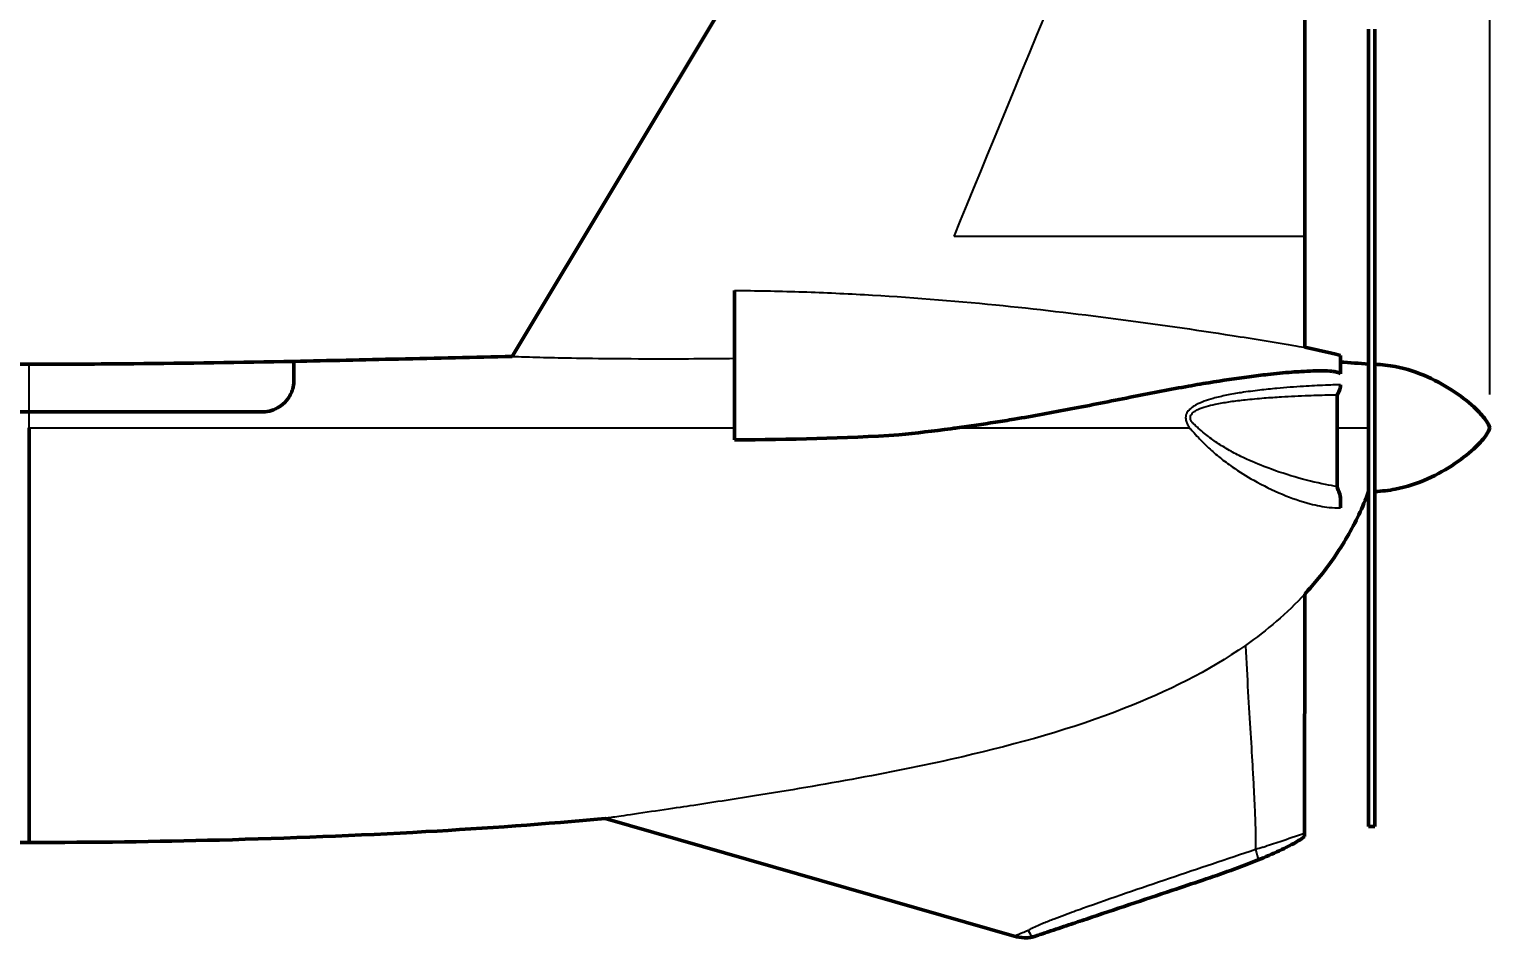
# Model space of a CAD drawing. Header units: inches. Extents: x -35.3 to 25, y 1.9 to 19.6.
# Drawn here: x 18.92 to 25.02, y 10.1 to 13.9 of the extents above; entities that cross this region are included whole.
import ezdxf

# ---------------------------------------------------------------- set-up
doc = ezdxf.new("R2010")
doc.units = ezdxf.units.IN
doc.header["$LTSCALE"] = 0.75
doc.header["$MEASUREMENT"] = 0
for name, color, linetype, lineweight in [('Dimensions', 7, 'Continuous', 25), ('Visible', 7, 'Continuous', 50), ('Visible Narrow', 7, 'Continuous', 25)]:
    doc.layers.add(name, color=color, linetype=linetype, lineweight=lineweight)
doc.styles.get("Standard").update_dxf_attribs({"font": 'arial.ttf'})
doc.dimstyles.get("Standard").update_dxf_attribs({"dimtxt": 0.24, "dimasz": 0.24, "dimexe": 0.14, "dimexo": 0.14, "dimgap": 0.1, "dimtad": 0, "dimtih": 1, "dimtoh": 1, "dimlfac": 0.083333, "dimzin": 12, "dimdsep": 46, "dimtxsty": 'Standard', "dimcen": 0, "dimclrd": 256, "dimclre": 256, "dimclrt": 256, "dimazin": 3, "dimtp": 0.01, "dimtm": 0.01, "dimtfac": 1, "dimtofl": 0, "dimtmove": 0, "dimatfit": 3, "dimfxl": 1, "dimtolj": 1, "dimtzin": 12, "dimarcsym": 1})

# ---------------------------------------------------------------- blocks, each defined once
blk = doc.blocks.new('*D7')
at = {"layer": 'Defpoints', "color": 0, "transparency": 16777216}
for p in [(25.022089, 16.348685), (25.022089, 12.229037), (9.022089, 11.495704)]:
    blk.add_point(p, dxfattribs=at)
at = {"layer": 'Dimensions', "lineweight": -2, "transparency": 16777216}
for p, q in [((9.022089, 11.635704), (9.022089, 16.488685)), ((25.022089, 12.369037), (25.022089, 16.488685)), ((9.262089, 16.348685), (17.264115, 16.348685)), ((24.782089, 16.348685), (17.78286, 16.348685))]:
    blk.add_line(p, q, dxfattribs=at)
at = {"layer": 'Dimensions', "transparency": 16777216}
for points in [[(9.262089, 16.388685), (9.262089, 16.308685), (9.022089, 16.348685)], [(24.782089, 16.388685), (24.782089, 16.308685), (25.022089, 16.348685)]]:
    blk.add_solid(points, dxfattribs=at)
at = {"layer": 'Dimensions', "transparency": 16777216, "insert": (17.523488, 16.348685), "char_height": 0.24, "attachment_point": 5}
blk.add_mtext('\\A1;12', dxfattribs=at)

msp = doc.modelspace()

# ---------------------------------------------------------------- linework, layer by layer
at = {"layer": 'Visible', "extrusion": (-1, 2e-16, 0)}
for p, q in [((20.9348, 12.528), (22.9154, 15.829)), ((24.2488, 13.029, 0.0038), (24.2488, 15.2957, 0.0021)), ((24.2488, 12.5649, 0.0041), (24.2488, 13.029, 0.0038)), ((17.3554, 12.4957), (18.9154, 12.4957)), ((18.9154, 12.2957, 0.6), (17.4888, 12.2957, 0.6)), ((18.9154, 12.2957, 0.6), (17.4888, 12.2957, 0.6)), ((24.2487, 11.5345, 0.0038), (24.2475, 10.5346, 0.0017)), ((23.0332, 10.1041, 0), (21.3234, 10.5962, 0)), ((24.5154, 10.5624), (24.5421, 10.5624)), ((18.0242, 10.4957), (18.9154, 10.4957))]:
    msp.add_line(p, q, dxfattribs=at)
for centre, radius, start, end in [((-12.229, 0, -24.5154), 1.6667, 0, 180), ((-12.1793, 0.0064, -21.8641), 0.6497, 90, 163.91805), ((-12.0612, -0.1126, -24.3974), 0.4842, 144.33895, 166.56015), ((-11.4957, 0, -18.9154), 1, 0, 137.16657)]:
    msp.add_arc(centre, radius, start, end, dxfattribs=at)
at = {"layer": 'Visible', "extrusion": (1, -2e-16, 0)}
for centre, radius, start, end in [((12.229, 0, 24.5421), 1.6667, 0, 180), ((12.1716, 0.2859, 24.3838), 0.198, 7.40092, 161.64371), ((12.1716, 0.2859, 24.3974), 0.2384, 188.26573, 191.23502)]:
    msp.add_arc(centre, radius, start, end, dxfattribs=at)
at = {"layer": 'Visible'}
for points, knots in [([(20.0221, 12.5072), (20.1679, 12.5102), (20.3137, 12.5135), (20.6179, 12.5206), (20.7764, 12.5244), (20.9348, 12.528)], [0, 0, 0, 0, 10.000016, 10.000016, 20.870316, 20.870316, 20.870316, 20.870316]), ([(18.9154, 12.4957), (19.0612, 12.4953), (19.2071, 12.4958), (19.576, 12.4991), (19.799, 12.5027), (20.0221, 12.5072)], [0, 0, 0, 0, 10.000188, 10.000188, 25.300208, 25.300208, 25.300208, 25.300208]), ([(24.3974, 12.4547, 0.1698), (24.3946, 12.4571, 0.1666), (24.3908, 12.4591, 0.1641), (24.3864, 12.4607, 0.1625), (24.3809, 12.4626, 0.1604), (24.3746, 12.4639, 0.1596), (24.3684, 12.4648, 0.1593), (24.364, 12.4654, 0.1592), (24.3593, 12.4659, 0.1593), (24.3543, 12.4663, 0.1597), (24.3387, 12.4675, 0.161), (24.3207, 12.4677, 0.1646), (24.3043, 12.4674, 0.1685), (24.2977, 12.4674, 0.1701), (24.291, 12.4672, 0.1718), (24.2841, 12.467, 0.1736), (24.2674, 12.4665, 0.1781), (24.2502, 12.4656, 0.1831), (24.2337, 12.4646, 0.1882), (24.2202, 12.4638, 0.1923), (24.2076, 12.4629, 0.1963), (24.1946, 12.4619, 0.2005), (24.1615, 12.4594, 0.2112), (24.1275, 12.4561, 0.2228), (24.0942, 12.4525, 0.2343), (24.0678, 12.4496, 0.2435), (24.0418, 12.4464, 0.2526), (24.0156, 12.443, 0.2618), (23.9602, 12.4358, 0.2813), (23.9046, 12.4274, 0.301), (23.8477, 12.418, 0.3208), (23.8153, 12.4127, 0.3321), (23.7823, 12.4069, 0.3434), (23.7497, 12.4011, 0.3544), (23.6724, 12.3872, 0.3804), (23.5959, 12.3723, 0.4051), (23.5183, 12.3569, 0.4282), (23.4773, 12.3488, 0.4405), (23.436, 12.3406, 0.4523), (23.3942, 12.3323, 0.4637), (23.3533, 12.3243, 0.4749), (23.3118, 12.3161, 0.4857), (23.2705, 12.3082, 0.4958), (23.1922, 12.2932, 0.5152), (23.1138, 12.2788, 0.5325), (23.0341, 12.2654, 0.5481), (23.0077, 12.261, 0.5533), (22.9811, 12.2567, 0.5583), (22.9549, 12.2525, 0.563), (22.902, 12.2442, 0.5725), (22.8498, 12.2365, 0.5811), (22.7946, 12.229, 0.5894)], [-47.069084, -47.069084, -47.069084, -47.069084, -46.6113, -46.6113, -46.6113, -46.033905, -46.033905, -46.033905, -45.615965, -45.615965, -45.615965, -44.311574, -44.311574, -44.311574, -43.792819, -43.792819, -43.792819, -42.52796, -42.52796, -42.52796, -41.486171, -41.486171, -41.486171, -38.832915, -38.832915, -38.832915, -36.728651, -36.728651, -36.728651, -32.273787, -32.273787, -32.273787, -29.734214, -29.734214, -29.734214, -23.717368, -23.717368, -23.717368, -20.536275, -20.536275, -20.536275, -17.434551, -17.434551, -17.434551, -11.550691, -11.550691, -11.550691, -9.603361, -9.603361, -9.603361, -5.66683, -5.66683, -5.66683, -5.66683]), ([(25.0221, 12.229), (25.0191, 12.2379), (25.0144, 12.2472), (24.9977, 12.2731), (24.9828, 12.2903), (24.9404, 12.3312), (24.9104, 12.3553), (24.8419, 12.4015), (24.8033, 12.4236), (24.7198, 12.4608), (24.6748, 12.4759), (24.5997, 12.4904), (24.5714, 12.4939), (24.5421, 12.4951)], [-1, -1, -1, -1, -0.9045117, -0.9045117, -0.7490964, -0.7490964, -0.5490964, -0.5490964, -0.3490964, -0.3490964, -0.1490964, -0.1490964, -0.0344749, -0.0344749, -0.0344749, -0.0344749]), ([(20.0221, 12.429, 0.3775), (20.0221, 12.4195, 0.3994), (20.0211, 12.4096, 0.4199), (20.0148, 12.382, 0.4721), (20.0074, 12.3655, 0.4988), (19.9894, 12.3407, 0.5361), (19.9797, 12.3303, 0.5505), (19.9584, 12.3148, 0.5713), (19.9481, 12.309, 0.5788), (19.9256, 12.3004, 0.5899), (19.9138, 12.2975, 0.5935), (19.8972, 12.2959, 0.5957), (19.893, 12.2957, 0.596), (19.8888, 12.2957, 0.596)], [-22.267519, -22.267519, -22.267519, -22.267519, -21.400667, -21.400667, -19.925094, -19.925094, -18.878948, -18.878948, -18.127816, -18.127816, -17.428348, -17.428348, -17.188892, -17.188892, -17.188892, -17.188892]), ([(20.0221, 12.429, 0.3775), (20.0221, 12.4195, 0.3994), (20.0211, 12.4096, 0.4199), (20.0148, 12.382, 0.4721), (20.0074, 12.3655, 0.4988), (19.9894, 12.3407, 0.5361), (19.9797, 12.3303, 0.5505), (19.9584, 12.3148, 0.5713), (19.9481, 12.309, 0.5788), (19.9256, 12.3004, 0.5899), (19.9138, 12.2975, 0.5935), (19.8972, 12.2959, 0.5957), (19.893, 12.2957, 0.596), (19.8888, 12.2957, 0.596)], [-22.267519, -22.267519, -22.267519, -22.267519, -21.400667, -21.400667, -19.925094, -19.925094, -18.878948, -18.878948, -18.127816, -18.127816, -17.428348, -17.428348, -17.188892, -17.188892, -17.188892, -17.188892]), ([(24.3974, 12.4037, 0.2311), (24.3974, 12.3992, 0.2361), (24.3967, 12.3946, 0.242), (24.3934, 12.3846, 0.2581), (24.3907, 12.38, 0.2678), (24.3863, 12.3731, 0.2865), (24.3838, 12.3697, 0.2981), (24.3838, 12.368, 0.3114)], [-2.68632, -2.68632, -2.68632, -2.68632, -1.901361, -1.901361, -0.916675, -0.916675, 0, 0, 0, 0]), ([(24.3974, 12.4036, 0.2307), (24.3974, 12.4012, 0.2329), (24.3972, 12.3988, 0.2351), (24.3956, 12.3879, 0.2449), (24.3921, 12.3795, 0.2522), (24.3858, 12.3707, 0.26), (24.3848, 12.3695, 0.2611), (24.3838, 12.3683, 0.2622)], [-3.909553, -3.909553, -3.909553, -3.909553, -3.688731, -3.688731, -2.910473, -2.910473, -2.781268, -2.781268, -2.781268, -2.781268]), ([(22.7946, 12.229, 0.5894), (22.7861, 12.2279, 0.5906), (22.7776, 12.2268, 0.5919), (22.6966, 12.216, 0.6036), (22.6248, 12.2071, 0.6126), (22.5518, 12.1996, 0.6203)], [-5.66683, -5.66683, -5.66683, -5.66683, -5.063049, -5.063049, -0.000001, -0.000001, -0.000001, -0.000001]), ([(25.0221, 12.229), (25.0191, 12.2202), (25.0144, 12.2108), (24.9977, 12.185), (24.9828, 12.1678), (24.9404, 12.1269), (24.9104, 12.1028), (24.8419, 12.0565), (24.8033, 12.0345), (24.7198, 11.9972), (24.6748, 11.9822), (24.5997, 11.9676), (24.5714, 11.9642), (24.5421, 11.9629)], [-1, -1, -1, -1, -0.9045117, -0.9045117, -0.7490964, -0.7490964, -0.5490964, -0.5490964, -0.3490964, -0.3490964, -0.1490964, -0.1490964, -0.0344749, -0.0344749, -0.0344749, -0.0344749]), ([(24.3838, 11.9836, 0.3483), (24.3838, 11.9801, 0.3375), (24.3851, 11.9755, 0.3255), (24.3909, 11.9622, 0.296), (24.3945, 11.9547, 0.2806), (24.3969, 11.9432, 0.262), (24.3974, 11.9396, 0.2566), (24.3974, 11.9356, 0.2516)], [-4.085385, -4.085385, -4.085385, -4.085385, -2.720393, -2.720393, -1.632102, -1.632102, -1.204304, -1.204304, -1.204304, -1.204304]), ([(24.5154, 11.9624), (24.491, 11.8971), (24.461, 11.8338), (24.3908, 11.7126), (24.3503, 11.6546), (24.2875, 11.5776), (24.2684, 11.5558), (24.2487, 11.5345)], [0, 0, 0, 0, 4.775892, 4.775892, 9.60049, 9.60049, 11.588896, 11.588896, 11.588896, 11.588896]), ([(24.3883, 11.9681, 0.2625), (24.3888, 11.9674, 0.2618), (24.3893, 11.9666, 0.261), (24.3933, 11.9598, 0.2547), (24.3958, 11.953, 0.2491), (24.3972, 11.943, 0.2425), (24.3974, 11.9404, 0.2409), (24.3974, 11.9377, 0.2394)], [-8.1695477, -8.1695477, -8.1695477, -8.1695477, -8.0955727, -8.0955727, -7.5082287, -7.5082287, -7.3068943, -7.3068943, -7.3068943, -7.3068943]), ([(21.3234, 10.5962), (21.0738, 10.573), (20.8238, 10.5551), (20.2862, 10.5247), (19.9986, 10.5133), (19.4458, 10.4991), (19.1806, 10.4957), (18.9154, 10.4957)], [83.177485, 83.177485, 83.177485, 83.177485, 100.364559, 100.364559, 120.101581, 120.101581, 138.287704, 138.287704, 138.287704, 138.287704]), ([(23.0992, 10.0984, 0), (23.0992, 10.0984, 0), (23.0992, 10.0984, 0), (23.0991, 10.0984, 0), (23.0991, 10.0984, 0), (23.0989, 10.0983, 0), (23.0987, 10.0983, 0), (23.0978, 10.0982, 0), (23.0969, 10.0981, 0), (23.0897, 10.0974, 0), (23.0832, 10.0973, 0), (23.0621, 10.098, 0), (23.0473, 10.1001, 0), (23.0332, 10.1041, 0)], [0.000002, 0.000002, 0.000002, 0.000002, 0.000098, 0.000098, 0.003223, 0.003223, 0.013812, 0.013812, 0.070294, 0.070294, 0.512699, 0.512699, 1.521088, 1.521088, 1.521088, 1.521088]), ([(23.1156, 10.102, 0), (23.1152, 10.1018, 0.0001), (23.1147, 10.1017, 0.0002), (23.1134, 10.1013, 0.0004), (23.1125, 10.101, 0.0005), (23.1112, 10.1007, 0.0007), (23.1109, 10.1006, 0.0007), (23.1088, 10.1, 0.001), (23.1069, 10.0996, 0.0011), (23.1036, 10.099, 0.0013), (23.1022, 10.0988, 0.0013), (23.1004, 10.0985, 0.0011), (23.1001, 10.0985, 0.0011), (23.0996, 10.0984, 0.0009), (23.0995, 10.0984, 0.0009), (23.0993, 10.0984, 0.0007), (23.0993, 10.0984, 0.0007), (23.0992, 10.0984, 0.0007), (23.0992, 10.0984, 0.0006), (23.0992, 10.0984, 0.0005), (23.0992, 10.0984, 0.0005), (23.0992, 10.0984, 0.0004), (23.0992, 10.0984, 0.0004), (23.0992, 10.0984, 0.0004)], [0, 0, 0, 0, 0.0320277, 0.0320277, 0.0976646, 0.0976646, 0.1195377, 0.1195377, 0.2507026, 0.2507026, 0.3491199, 0.3491199, 0.3741115, 0.3741115, 0.3840057, 0.3840057, 0.3867557, 0.3867557, 0.3895196, 0.3895196, 0.3922808, 0.3922808, 0.394307, 0.394307, 0.394307, 0.394307]), ([(23.1156, 10.102, 0), (23.1152, 10.1018, -0.0001), (23.1147, 10.1017, -0.0002), (23.1134, 10.1013, -0.0004), (23.1125, 10.101, -0.0005), (23.1112, 10.1007, -0.0007), (23.1109, 10.1006, -0.0007), (23.1088, 10.1, -0.001), (23.1069, 10.0996, -0.0011), (23.1036, 10.099, -0.0013), (23.1022, 10.0988, -0.0013), (23.1004, 10.0985, -0.0011), (23.1001, 10.0985, -0.0011), (23.0996, 10.0984, -0.0009), (23.0995, 10.0984, -0.0009), (23.0993, 10.0984, -0.0007), (23.0993, 10.0984, -0.0007), (23.0992, 10.0984, -0.0007), (23.0992, 10.0984, -0.0006), (23.0992, 10.0984, -0.0006), (23.0992, 10.0984, -0.0005), (23.0992, 10.0984, -0.0005)], [0, 0, 0, 0, 0.0320279, 0.0320279, 0.0976646, 0.0976646, 0.1195377, 0.1195377, 0.2507026, 0.2507026, 0.3491198, 0.3491198, 0.3741115, 0.3741115, 0.3840057, 0.3840057, 0.3867556, 0.3867556, 0.3895196, 0.3895196, 0.3906495, 0.3906495, 0.3906495, 0.3906495])]:
    msp.add_open_spline(points, degree=3, knots=knots, dxfattribs=at)
for points in [[(24.2488, 12.566), (24.2983, 12.5551), (24.3479, 12.5438), (24.3974, 12.5322)], [(24.3974, 12.5043), (24.4368, 12.5016), (24.4761, 12.4987), (24.5154, 12.4957)]]:
    msp.add_open_spline(points, degree=3, dxfattribs=at)
at = {"layer": 'Visible', "extrusion": (1, 7.369e-13, 2.09e-14)}
msp.add_open_spline([(20.0221, 12.5072), (20.0221, 12.5072, 0.01), (20.0221, 12.5071, 0.02), (20.0221, 12.503, 0.1497), (20.0221, 12.4767, 0.268), (20.0221, 12.429, 0.3775)], degree=3, knots=[-9.002713, -9.002713, -9.002713, -9.002713, -8.317161, -8.317161, -0.124512, -0.124512, -0.124512, -0.124512], dxfattribs=at)
msp.add_open_spline([(20.0221, 12.5072), (20.0221, 12.5072, 0.01), (20.0221, 12.5071, 0.02), (20.0221, 12.503, 0.1497), (20.0221, 12.4767, 0.268), (20.0221, 12.429, 0.3775)], degree=3, knots=[-9.002713, -9.002713, -9.002713, -9.002713, -8.317161, -8.317161, -0.124512, -0.124512, -0.124512, -0.124512], dxfattribs=at)
at = {"layer": 'Visible', "extrusion": (1, 9.2122e-12, 9.4721e-12)}
msp.add_open_spline([(24.3974, 12.4037, 0.2311), (24.3974, 12.4056, 0.229), (24.3974, 12.4076, 0.2269), (24.3974, 12.4096, 0.2249)], degree=3, dxfattribs=at)
at = {"layer": 'Visible', "extrusion": (0, 1, 0)}
msp.add_open_spline([(19.8888, 12.2957, 0.596), (19.5556, 12.2957, 0.6006), (19.2482, 12.2957, 0.6028), (18.9154, 12.2957, 0.6)], degree=3, dxfattribs=at)
msp.add_open_spline([(19.8888, 12.2957, 0.596), (19.5556, 12.2957, 0.6006), (19.2482, 12.2957, 0.6028), (18.9154, 12.2957, 0.6)], degree=3, dxfattribs=at)
at = {"layer": 'Visible', "extrusion": (0, -0.870268, -0.492579)}
msp.add_open_spline([(21.8641, 12.1793, 0.6562), (22.0934, 12.1793, 0.6562), (22.3226, 12.1861, 0.6442), (22.5518, 12.1996, 0.6203)], degree=3, dxfattribs=at)
at = {"layer": 'Visible', "extrusion": (1, 1.958e-13, -3.05e-13)}
msp.add_open_spline([(24.3974, 11.8952, 0.214), (24.3974, 11.9096, 0.2232), (24.3974, 11.9223, 0.2354), (24.3974, 11.934, 0.2496), (24.3974, 11.9348, 0.2506), (24.3974, 11.9356, 0.2516)], degree=3, knots=[0, 0, 0, 0, 1.169762, 1.169762, 1.259828, 1.259828, 1.259828, 1.259828], dxfattribs=at)
at = {"layer": 'Visible', "extrusion": (4.00517e-10, -8.74135e-10, -1)}
msp.add_open_spline([(24.0538, 10.4228, 0), (24.0831, 10.4347, 0), (24.1135, 10.4477, 0), (24.1679, 10.4731, 0), (24.1986, 10.4884, 0), (24.2305, 10.5082, 0), (24.24, 10.5145, 0), (24.2475, 10.5209, 0)], degree=3, knots=[0, 0, 0, 0, 2.169713, 2.169713, 4.123435, 4.123435, 4.764429, 4.764429, 4.764429, 4.764429], dxfattribs=at)
at = {"layer": 'Visible', "extrusion": (0.999999, -0.001263, 4.97512e-10)}
msp.add_open_spline([(24.2475, 10.5209, 0), (24.2475, 10.5254, 0.0011), (24.2475, 10.53, 0.0016), (24.2475, 10.5346, 0.0017)], degree=3, dxfattribs=at)
at = {"layer": 'Visible', "extrusion": (-1.23025e-09, 3.39026e-09, -1)}
msp.add_open_spline([(23.8219, 10.3383, 0), (23.8221, 10.3384, 0), (23.8222, 10.3384, 0), (23.8985, 10.364, 0), (23.9803, 10.3929, 0), (24.0538, 10.4228, 0)], degree=3, knots=[-0.013826, -0.013826, -0.013826, -0.013826, 0, 0, 5.504042, 5.504042, 5.504042, 5.504042], dxfattribs=at)
at = {"layer": 'Visible', "extrusion": (0.317305, -0.948324, 2.2917e-12)}
msp.add_open_spline([(23.1156, 10.102, 0), (23.1201, 10.1035, 0.0013), (23.1246, 10.105, 0.0025), (23.1368, 10.1091, 0.0056), (23.1446, 10.1117, 0.0072), (23.1603, 10.117, 0.0101), (23.1682, 10.1196, 0.0115), (23.1903, 10.127, 0.0148), (23.2046, 10.1318, 0.0165), (23.2334, 10.1414, 0.0194), (23.2478, 10.1462, 0.0205), (23.2867, 10.1592, 0.023), (23.3112, 10.1674, 0.024), (23.3955, 10.1957, 0.0259), (23.4554, 10.2157, 0.0247), (23.5752, 10.2558, 0.0197), (23.635, 10.2758, 0.0158), (23.7372, 10.31, 0.0078), (23.7795, 10.3241, 0.0041), (23.8219, 10.3383, 0)], degree=3, knots=[0.597014, 0.597014, 0.597014, 0.597014, 0.932651, 0.932651, 1.508454, 1.508454, 2.084257, 2.084257, 3.126386, 3.126386, 4.168515, 4.168515, 5.934532, 5.934532, 10.267159, 10.267159, 14.599792, 14.599792, 17.668883, 17.668883, 17.668883, 17.668883], dxfattribs=at)
at = {"layer": 'Visible Narrow', "extrusion": (-1, 2e-16, 0)}
for start, end in [(143.1301, 180), (137.16657, 143.1301)]:
    msp.add_arc((-11.4957, 0, -18.9154), 1, start, end, dxfattribs=at)
at = {"layer": 'Visible Narrow', "extrusion": (0.94191, 0.315159, -0.116103)}
msp.add_arc((2.2986, 3.0068, 25.9413), 0.0533, 92.53805, 151.33321, dxfattribs=at)
at = {"layer": 'Visible Narrow', "extrusion": (0.924678, -0.38075, 2.25009e-11)}
msp.add_open_spline([(22.7821, 13.029, 0.1569), (23.0736, 13.7369, 0.1292), (23.4232, 14.586, 0.0952), (23.7154, 15.2957, 0.0641)], degree=3, dxfattribs=at)
at = {"layer": 'Visible Narrow', "extrusion": (0, 1, 0)}
for points, degree, knots in [([(24.2488, 13.029, 0.0038), (24.2428, 13.029, 0.0046), (24.2053, 13.029, 0.0099), (24.1012, 13.029, 0.024), (24.0542, 13.029, 0.0301), (23.8768, 13.029, 0.0527), (23.7533, 13.029, 0.0672), (23.3626, 13.029, 0.1103), (23.0615, 13.029, 0.1385), (22.7821, 13.029, 0.1569)], 3, [-35.138362, -35.138362, -35.138362, -35.138362, -31.143601, -31.143601, -27.587924, -27.587924, -19.243708, -19.243708, -0.050098, -0.050098, -0.050098, -0.050098]), ([(18.9154, 12.229, 0.6799), (19.0243, 12.229, 0.6799), (19.2421, 12.229, 0.679), (19.5686, 12.229, 0.6751), (20.0048, 12.229, 0.6656), (20.5572, 12.229, 0.6509), (21.0396, 12.229, 0.6394), (21.4176, 12.229, 0.632), (21.6836, 12.229, 0.6269), (21.8329, 12.229, 0.6237), (21.8641, 12.229, 0.623)], 5, [0, 0, 0, 0, 0, 0, 0.1, 0.2, 0.3, 0.4, 0.5, 0.526365, 0.526365, 0.526365, 0.526365, 0.526365, 0.526365]), ([(22.7946, 12.229, 0.5894), (22.8147, 12.229, 0.5882), (22.9529, 12.229, 0.5796), (23.1523, 12.229, 0.5645), (23.3487, 12.229, 0.5446), (23.5406, 12.229, 0.5186), (23.7087, 12.229, 0.4895), (23.7664, 12.229, 0.4786)], 5, [0.6829644, 0.6829644, 0.6829644, 0.6829644, 0.6829644, 0.6829644, 0.7, 0.8, 0.8529799, 0.8529799, 0.8529799, 0.8529799, 0.8529799, 0.8529799])]:
    msp.add_open_spline(points, degree=degree, knots=knots, dxfattribs=at)
at = {"layer": 'Visible Narrow'}
for points, degree, knots in [([(21.8641, 12.8036, 0.1864), (21.9534, 12.8029, 0.1891), (22.0435, 12.8011, 0.1896), (22.2241, 12.7953, 0.1876), (22.3161, 12.7912, 0.1849), (22.5902, 12.7759, 0.1736), (22.7741, 12.7613, 0.1615), (23.2875, 12.7104, 0.1202), (23.6342, 12.6638, 0.0834), (24.0331, 12.6017, 0.0334), (24.1248, 12.5868, 0.0213), (24.2303, 12.5682, 0.0067), (24.2441, 12.5657, 0.0048), (24.2488, 12.5649, 0.0041)], 3, [-12.457983, -12.457983, -12.457983, -12.457983, -11.093569, -11.093569, -9.690322, -9.690322, -6.881161, -6.881161, -1.783795, -1.783795, -0.326337, -0.326337, 0, 0, 0, 0]), ([(20.9348, 12.528), (20.9348, 12.528, 0.0054), (20.9356, 12.528, 0.0108), (20.94, 12.5278, 0.0249), (20.9449, 12.5276, 0.033), (20.9624, 12.527, 0.0544), (20.9804, 12.5264, 0.0682), (21.043, 12.5245, 0.101), (21.0874, 12.5233, 0.1156), (21.2196, 12.5204, 0.1516), (21.3504, 12.5183, 0.1732), (21.6359, 12.5179, 0.1942), (21.7504, 12.5186, 0.198), (21.8641, 12.5198, 0.1989)], 3, [42.000428, 42.000428, 42.000428, 42.000428, 42.405068, 42.405068, 43.096936, 43.096936, 44.451044, 44.451044, 46.316417, 46.316417, 50.690759, 50.690759, 53.414967, 53.414967, 53.414967, 53.414967]), ([(24.5421, 12.4951), (24.5674, 12.494), (24.6221, 12.4887), (24.7023, 12.4707), (24.8016, 12.4292), (24.9085, 12.3612), (24.9747, 12.303), (25.0064, 12.2637), (25.0184, 12.2401), (25.0221, 12.229)], 5, [0.0344749, 0.0344749, 0.0344749, 0.0344749, 0.0344749, 0.0344749, 0.2, 0.4, 0.6, 0.8, 1, 1, 1, 1, 1, 1]), ([(24.3974, 12.4096, 0.2249), (24.3765, 12.4089, 0.2306), (24.3555, 12.4081, 0.2362), (24.3043, 12.4059, 0.25), (24.2739, 12.4043, 0.2582), (24.2063, 12.4001, 0.2767), (24.1691, 12.3974, 0.2871), (24.1079, 12.3918, 0.3045), (24.084, 12.3894, 0.3114), (24.034, 12.3836, 0.3263), (24.008, 12.3802, 0.3342), (23.9615, 12.373, 0.3491), (23.9409, 12.3694, 0.3559), (23.9021, 12.3615, 0.3694), (23.8835, 12.3573, 0.3762), (23.8528, 12.3488, 0.3883), (23.8403, 12.3449, 0.3935), (23.8156, 12.3358, 0.4047), (23.8035, 12.3306, 0.4106), (23.7849, 12.3203, 0.4212), (23.7779, 12.3156, 0.4257), (23.7666, 12.3061, 0.4341), (23.7621, 12.3014, 0.438), (23.7544, 12.2901, 0.4466), (23.7517, 12.2834, 0.4513), (23.75, 12.2701, 0.4595), (23.7505, 12.2635, 0.4632), (23.7536, 12.2522, 0.4689), (23.7556, 12.2474, 0.4712), (23.7604, 12.238, 0.4752), (23.7632, 12.2335, 0.477), (23.7664, 12.229, 0.4786)], 3, [2.823907, 2.823907, 2.823907, 2.823907, 4.328366, 4.328366, 6.512645, 6.512645, 9.203609, 9.203609, 10.939854, 10.939854, 12.848141, 12.848141, 14.383531, 14.383531, 15.780815, 15.780815, 16.769827, 16.769827, 17.81343, 17.81343, 18.507416, 18.507416, 19.087086, 19.087086, 19.769375, 19.769375, 20.372856, 20.372856, 20.832523, 20.832523, 21.266088, 21.266088, 21.266088, 21.266088]), ([(24.3838, 11.9836, 0.3483), (24.3679, 11.9861, 0.3558), (24.3518, 11.989, 0.363), (24.2937, 12.0006, 0.3878), (24.2504, 12.0114, 0.4038), (24.1635, 12.0367, 0.4321), (24.1199, 12.0514, 0.4445), (24.0775, 12.0679, 0.4546), (24.045, 12.0805, 0.4624), (24.0127, 12.0945, 0.469), (23.9628, 12.119, 0.4771), (23.9444, 12.1287, 0.4795), (23.9091, 12.1491, 0.4829), (23.8921, 12.1598, 0.4839), (23.8597, 12.1821, 0.484), (23.8443, 12.1938, 0.4831), (23.8206, 12.2132, 0.4797), (23.8119, 12.2207, 0.4779), (23.7983, 12.2326, 0.4744), (23.7934, 12.237, 0.4729), (23.7884, 12.2413, 0.4713), (23.785, 12.2443, 0.4702), (23.782, 12.2474, 0.4689), (23.7765, 12.2539, 0.4661), (23.7743, 12.2574, 0.4644), (23.7706, 12.2654, 0.4604), (23.7697, 12.2701, 0.4578), (23.7708, 12.2797, 0.4519), (23.7732, 12.2846, 0.4486), (23.7804, 12.2928, 0.4426), (23.7847, 12.2962, 0.4399), (23.7956, 12.3031, 0.434), (23.8025, 12.3065, 0.431), (23.8209, 12.314, 0.4237), (23.8329, 12.3178, 0.4196), (23.8575, 12.3243, 0.4121), (23.87, 12.3271, 0.4086), (23.9007, 12.3332, 0.4005), (23.9193, 12.3363, 0.396), (23.9583, 12.3419, 0.3871), (23.979, 12.3444, 0.3827), (24.0258, 12.3495, 0.3731), (24.0521, 12.3519, 0.368), (24.1025, 12.3559, 0.3586), (24.1266, 12.3575, 0.3542), (24.1884, 12.3613, 0.3433), (24.2261, 12.3631, 0.337), (24.2945, 12.3657, 0.3257), (24.3252, 12.3666, 0.3207), (24.3652, 12.3676, 0.3143), (24.3745, 12.3678, 0.3129), (24.3838, 12.368, 0.3114)], 3, [-39.56199, -39.56199, -39.56199, -39.56199, -38.154875, -38.154875, -34.48963, -34.48963, -30.824378, -30.824378, -30.824378, -28.026167, -28.026167, -26.336146, -26.336146, -24.646125, -24.646125, -22.956103, -22.956103, -21.894313, -21.894313, -21.266088, -21.266088, -21.266088, -20.832523, -20.832523, -20.372856, -20.372856, -19.769375, -19.769375, -19.087086, -19.087086, -18.507416, -18.507416, -17.81343, -17.81343, -16.769827, -16.769827, -15.780815, -15.780815, -14.383531, -14.383531, -12.848141, -12.848141, -10.939854, -10.939854, -9.203609, -9.203609, -6.512645, -6.512645, -4.328366, -4.328366, -3.669626, -3.669626, -3.669626, -3.669626]), ([(23.7664, 12.229, 0.4786), (23.7708, 12.2242, 0.4802), (23.7753, 12.2193, 0.4817), (23.7876, 12.2058, 0.4851), (23.7956, 12.197, 0.4868), (23.8173, 12.174, 0.4898), (23.8316, 12.1596, 0.4903), (23.8617, 12.1315, 0.4889), (23.8775, 12.1178, 0.487), (23.9105, 12.0913, 0.4811), (23.9277, 12.0784, 0.4772), (23.9744, 12.0458, 0.4645), (24.0047, 12.027, 0.4543), (24.0349, 12.0101, 0.4424), (24.0745, 11.9879, 0.4269), (24.1149, 11.9682, 0.4083), (24.1946, 11.935, 0.3661), (24.2339, 11.9214, 0.3425), (24.2985, 11.9045, 0.2981), (24.3252, 11.8992, 0.2779), (24.3668, 11.8949, 0.2429), (24.3826, 11.8944, 0.2285), (24.3974, 11.8952, 0.214)], 3, [21.266088, 21.266088, 21.266088, 21.266088, 21.894313, 21.894313, 22.956103, 22.956103, 24.646125, 24.646125, 26.336146, 26.336146, 28.026167, 28.026167, 30.824378, 30.824378, 30.824378, 34.48963, 34.48963, 38.154875, 38.154875, 40.855566, 40.855566, 42.662835, 42.662835, 42.662835, 42.662835]), ([(24.0004, 11.3197, 0.0364), (23.8454, 11.211, 0.0569), (23.6715, 11.1255, 0.0774), (23.2785, 10.9717, 0.1176), (23.0455, 10.9069, 0.1373), (22.5351, 10.7887, 0.1659), (22.2276, 10.7349, 0.1727), (21.8586, 10.676, 0.1518), (21.7656, 10.6617, 0.144), (21.6133, 10.6387, 0.1238), (21.4963, 10.6215, 0.1058), (21.3809, 10.6047, 0.0625), (21.358, 10.6013, 0.0498), (21.3357, 10.598, 0.03), (21.3308, 10.5973, 0.0236), (21.3254, 10.5965, 0.0128), (21.3239, 10.5963, 0.0079), (21.3234, 10.5962, 0.0018), (21.3234, 10.5962, 0.0009), (21.3234, 10.5962, 0)], 3, [5.676023, 5.676023, 5.676023, 5.676023, 16.028013, 16.028013, 28.762439, 28.762439, 44.685971, 44.685971, 49.724542, 49.724542, 53.395989, 53.395989, 54.867364, 54.867364, 55.625064, 55.625064, 56.193467, 56.193467, 56.293584, 56.293584, 56.293584, 56.293584]), ([(24.0004, 11.3197, 0.0364), (24.0004, 11.3189, 0.0364), (24.0005, 11.3181, 0.0364), (24.0005, 11.3174, 0.0364), (24.0039, 11.2515, 0.0357), (24.0075, 11.1875, 0.035), (24.0147, 11.0654, 0.0337), (24.0183, 11.0072, 0.033), (24.0249, 10.8984, 0.0317), (24.0279, 10.8477, 0.0311), (24.0323, 10.7714, 0.0302), (24.0338, 10.7433, 0.0299), (24.0365, 10.6907, 0.0293), (24.0377, 10.6661, 0.0291), (24.0402, 10.6117, 0.0285), (24.0412, 10.5833, 0.0283), (24.0428, 10.5218, 0.0278), (24.0432, 10.492, 0.0276), (24.0427, 10.467, 0.0275), (24.0427, 10.4665, 0.0275), (24.0427, 10.4659, 0.0275)], 3, [12.856744, 12.856744, 12.856744, 12.856744, 12.922983, 12.922983, 12.922983, 18.598009, 18.598009, 24.273035, 24.273035, 29.948062, 29.948062, 33.599329, 33.599329, 37.250597, 37.250597, 42.308936, 42.308936, 49.522754, 49.522754, 49.682013, 49.682013, 49.682013, 49.682013]), ([(24.074, 10.4764, 0.0236), (24.0977, 10.4844, 0.0207), (24.1214, 10.4923, 0.0177), (24.1793, 10.5117, 0.0104), (24.2134, 10.5231, 0.006), (24.2475, 10.5346, 0.0017)], 3, [0.757352, 0.757352, 0.757352, 0.757352, 2.483525, 2.483525, 4.96705, 4.96705, 4.96705, 4.96705]), ([(24.0427, 10.4659, 0.0275), (23.9829, 10.4459, 0.0349), (23.9229, 10.4259, 0.0417), (23.8028, 10.3855, 0.054), (23.7427, 10.3653, 0.0595), (23.6223, 10.3245, 0.0689), (23.5621, 10.304, 0.0728), (23.4412, 10.2624, 0.0778), (23.3807, 10.2413, 0.079), (23.295, 10.2105, 0.0768), (23.2701, 10.2015, 0.0757), (23.2303, 10.1866, 0.0729), (23.2156, 10.1811, 0.0716), (23.1861, 10.1696, 0.0683), (23.1713, 10.1638, 0.0663), (23.1484, 10.1543, 0.0623), (23.1402, 10.1508, 0.0607), (23.1238, 10.1436, 0.057), (23.1156, 10.1399, 0.0549), (23.1025, 10.1335, 0.0508), (23.0976, 10.131, 0.0491), (23.0927, 10.1283, 0.0471)], 3, [-23.265057, -23.265057, -23.265057, -23.265057, -18.932424, -18.932424, -14.599792, -14.599792, -10.267159, -10.267159, -5.934532, -5.934532, -4.168515, -4.168515, -3.126386, -3.126386, -2.084257, -2.084257, -1.508454, -1.508454, -0.932651, -0.932651, -0.597014, -0.597014, -0.597014, -0.597014]), ([(23.0927, 10.1283, 0.0471), (23.0886, 10.126, 0.0454), (23.0819, 10.123, 0.0429), (23.0741, 10.1198, 0.0394), (23.0661, 10.1165, 0.0358), (23.057, 10.1129, 0.0313), (23.049, 10.11, 0.0252), (23.0436, 10.1079, 0.0211), (23.0387, 10.1061, 0.0163), (23.0358, 10.1051, 0.0106), (23.0341, 10.1045, 0.0073), (23.0332, 10.1041, 0.0037), (23.0332, 10.1041, 0.0001), (23.0332, 10.1041, 0.0001), (23.0332, 10.1041, 0), (23.0332, 10.1041, 0)], 3, [-1, -1, -1, -1, -0.8402926, -0.8402926, -0.8402926, -0.6766355, -0.6766355, -0.6766355, -0.5652858, -0.5652858, -0.5652858, -0.5005372, -0.5005372, -0.5005372, -0.5, -0.5, -0.5, -0.5])]:
    msp.add_open_spline(points, degree=degree, knots=knots, dxfattribs=at)
at = {"layer": 'Visible Narrow', "extrusion": (0, 1, 0)}
for points in [[(24.3838, 12.229, 0.3162), (24.3865, 12.229, 0.3152), (24.3892, 12.229, 0.3143), (24.392, 12.229, 0.3133), (24.3947, 12.229, 0.3123), (24.3974, 12.229, 0.3113)], [(24.3974, 12.229, 0.3113), (24.4213, 12.229, 0.3028), (24.4451, 12.229, 0.294), (24.4687, 12.229, 0.2851), (24.4921, 12.229, 0.276), (24.5154, 12.229, 0.2667)]]:
    msp.add_open_spline(points, degree=5, dxfattribs=at)
at = {"layer": 'Visible Narrow'}
for points in [[(24.2487, 11.5345, 0.0038), (24.174, 11.4539, 0.0136), (24.0902, 11.3827, 0.0246), (24.0004, 11.3197, 0.0364)], [(24.074, 10.4764, 0.0236), (24.0636, 10.4729, 0.0249), (24.0531, 10.4694, 0.0262), (24.0427, 10.4659, 0.0275)]]:
    msp.add_open_spline(points, degree=3, dxfattribs=at)
at = {"layer": 'Visible Narrow', "extrusion": (0.912562, 0.305339, 0.272026)}
msp.add_open_spline([(23.0927, 10.1283, 0.0471), (23.0978, 10.1176, 0.0422), (23.1033, 10.1092, 0.0332), (23.108, 10.1049, 0.0221), (23.1109, 10.1023, 0.0152), (23.1135, 10.1013, 0.0076), (23.1156, 10.102, 0)], degree=3, knots=[-1, -1, -1, -1, -0.3828878, -0.3828878, -0.3828878, 0, 0, 0, 0], dxfattribs=at)

# ---------------------------------------------------------------- dimensions: what is measured, and where the dimension line sits
at = {"layer": 'Dimensions'}
dim = msp.add_linear_dim(base=(25.0221, 16.3487), p1=(9.0221, 11.4957), p2=(25.0221, 12.229), dimstyle='Standard', override={"dimlfac": 0.75}, dxfattribs=at)
dim.commit()
dim.dimension.update_dxf_attribs({"geometry": '*D7', "text_midpoint": (17.5235, 16.3487), "dimtype": 160})

doc.saveas('drawing.dxf')
